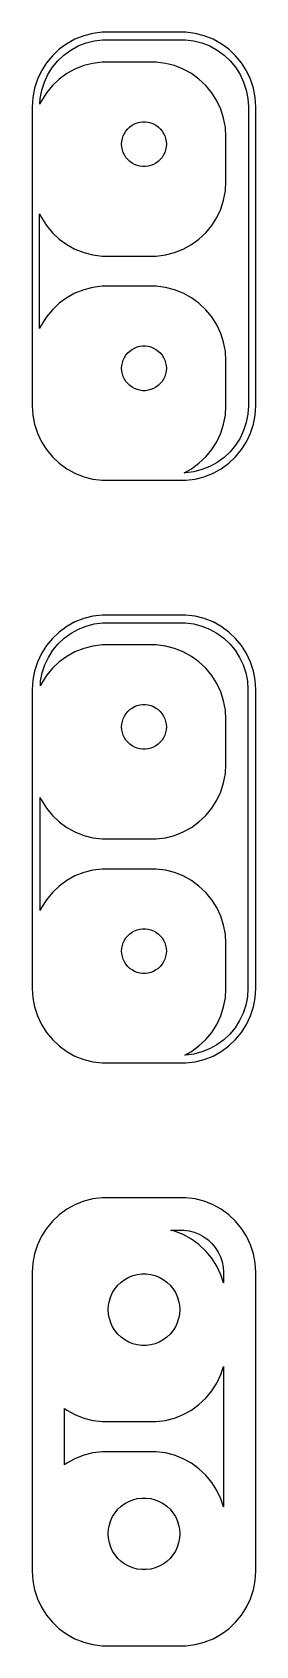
# Model space of a CAD drawing. Header units: metres. Extents: x -8 to 8, y 102 to 210.
import ezdxf

# ---------------------------------------------------------------- set-up
doc = ezdxf.new("R2010")
doc.units = ezdxf.units.M

msp = doc.modelspace()

# ---------------------------------------------------------------- linework, layer by layer
for p, q in [((-4.62889, 209.524), (-5.17912, 209.222)), ((-4.04507, 209.755), (-4.62889, 209.524)), ((-3.4369, 209.911), (-4.04507, 209.755)), ((-2.81395, 209.99), (-3.4369, 209.911)), ((-3.3432, 209.42), (-2.78255, 209.491)), ((2.81395, 209.99), (-2.81395, 209.99)), ((-2.78255, 209.491), (2.78255, 209.491)), ((2.78255, 209.491), (3.3432, 209.42)), ((3.4369, 209.911), (2.81395, 209.99)), ((4.04507, 209.755), (3.4369, 209.911)), ((4.62889, 209.524), (4.04507, 209.755)), ((5.17912, 209.222), (4.62889, 209.524)), ((-6.14484, 208.423), (-6.54507, 207.939)), ((-5.68712, 208.853), (-6.14484, 208.423)), ((-5.78035, 208.08), (-5.36839, 208.467)), ((-5.17912, 209.222), (-5.68712, 208.853)), ((-5.36839, 208.467), (-4.91121, 208.799)), ((-4.91121, 208.799), (-4.416, 209.072)), ((-4.416, 209.072), (-3.89056, 209.28)), ((-3.89056, 209.28), (-3.3432, 209.42)), ((3.3432, 209.42), (3.89056, 209.28)), ((3.89056, 209.28), (4.416, 209.072)), ((4.416, 209.072), (4.91121, 208.799)), ((4.91121, 208.799), (5.36839, 208.467)), ((5.68712, 208.853), (5.17912, 209.222)), ((5.36839, 208.467), (5.78035, 208.08)), ((6.14484, 208.423), (5.68712, 208.853)), ((6.54507, 207.939), (6.14484, 208.423)), ((-6.88153, 207.409), (-7.14888, 206.841)), ((-6.54507, 207.939), (-6.88153, 207.409)), ((-6.44337, 207.168), (-6.14056, 207.645)), ((-6.14056, 207.645), (-5.78035, 208.08)), ((-4.62889, 207.524), (-5.17912, 207.222)), ((-4.04507, 207.755), (-4.62889, 207.524)), ((-3.4369, 207.911), (-4.04507, 207.755)), ((-2.81395, 207.99), (-3.4369, 207.911)), ((0.81395, 207.99), (-2.81395, 207.99)), ((1.4369, 207.911), (0.81395, 207.99)), ((2.04507, 207.755), (1.4369, 207.911)), ((2.62889, 207.524), (2.04507, 207.755)), ((3.17912, 207.222), (2.62889, 207.524)), ((5.78035, 208.08), (6.14056, 207.645)), ((6.14056, 207.645), (6.44337, 207.168)), ((6.88153, 207.409), (6.54507, 207.939)), ((7.14888, 206.841), (6.88153, 207.409)), ((-7.34291, 206.243), (-7.46057, 205.627)), ((-7.14888, 206.841), (-7.34291, 206.243)), ((-6.85861, 206.119), (-6.68399, 206.657)), ((-6.68399, 206.657), (-6.44337, 207.168)), ((-6.14484, 206.423), (-6.54507, 205.939)), ((-5.68712, 206.853), (-6.14484, 206.423)), ((-5.17912, 207.222), (-5.68712, 206.853)), ((3.68712, 206.853), (3.17912, 207.222)), ((4.14484, 206.423), (3.68712, 206.853)), ((4.54507, 205.939), (4.14484, 206.423)), ((6.44337, 207.168), (6.68399, 206.657)), ((6.68399, 206.657), (6.85861, 206.119)), ((7.34291, 206.243), (7.14888, 206.841)), ((7.46057, 205.627), (7.34291, 206.243)), ((-7.46057, 205.627), (-7.5, 205)), ((-6.98859, 205.181), (-6.96451, 205.564)), ((-6.88153, 205.409), (-6.98859, 205.181)), ((-6.96451, 205.564), (-6.85861, 206.119)), ((-6.54507, 205.939), (-6.88153, 205.409)), ((4.88153, 205.409), (4.54507, 205.939)), ((5.14888, 204.841), (4.88153, 205.409)), ((6.85861, 206.119), (6.96451, 205.564)), ((6.96451, 205.564), (7, 205)), ((7.5, 205), (7.46057, 205.627)), ((-7.5, 205), (-7.5, 185)), ((5.34291, 204.243), (5.14888, 204.841)), ((5.46057, 203.627), (5.34291, 204.243)), ((7, 205), (7, 185)), ((7.5, 185), (7.5, 205)), ((-1.45287, 202.873), (-1.39465, 203.052)), ((-1.39465, 203.052), (-1.31445, 203.223)), ((-1.31445, 203.223), (-1.21352, 203.382)), ((-1.21352, 203.382), (-1.09344, 203.527)), ((-1.09344, 203.527), (-0.956131, 203.656)), ((-0.956131, 203.656), (-0.803726, 203.766)), ((-0.803726, 203.766), (-0.638657, 203.857)), ((-0.638657, 203.857), (-0.463516, 203.927)), ((-0.463516, 203.927), (-0.281067, 203.973)), ((-0.281067, 203.973), (-0.094177, 203.997)), ((-0.094177, 203.997), (0.094177, 203.997)), ((0.094177, 203.997), (0.281067, 203.973)), ((0.281067, 203.973), (0.463516, 203.927)), ((0.463516, 203.927), (0.638657, 203.857)), ((0.638657, 203.857), (0.803726, 203.766)), ((0.803726, 203.766), (0.956131, 203.656)), ((0.956131, 203.656), (1.09344, 203.527)), ((1.09344, 203.527), (1.21352, 203.382)), ((1.21352, 203.382), (1.31445, 203.223)), ((1.31445, 203.223), (1.39465, 203.052)), ((1.39465, 203.052), (1.45287, 202.873)), ((5.5, 203), (5.46057, 203.627)), ((-1.5, 202.5), (-1.48816, 202.688)), ((-1.48816, 202.312), (-1.5, 202.5)), ((-1.48816, 202.688), (-1.45287, 202.873)), ((-1.45287, 202.127), (-1.48816, 202.312)), ((-1.39465, 201.948), (-1.45287, 202.127)), ((-1.31445, 201.777), (-1.39465, 201.948)), ((1.39465, 201.948), (1.31445, 201.777)), ((1.45287, 202.127), (1.39465, 201.948)), ((1.45287, 202.873), (1.48816, 202.688)), ((1.48816, 202.312), (1.45287, 202.127)), ((1.48816, 202.688), (1.5, 202.5)), ((1.5, 202.5), (1.48816, 202.312)), ((5.5, 200), (5.5, 203)), ((-1.21352, 201.618), (-1.31445, 201.777)), ((-1.09344, 201.473), (-1.21352, 201.618)), ((-0.956131, 201.344), (-1.09344, 201.473)), ((-0.803726, 201.234), (-0.956131, 201.344)), ((-0.638657, 201.143), (-0.803726, 201.234)), ((-0.463516, 201.073), (-0.638657, 201.143)), ((-0.281067, 201.027), (-0.463516, 201.073)), ((-0.094177, 201.003), (-0.281067, 201.027)), ((0.094177, 201.003), (-0.094177, 201.003)), ((0.281067, 201.027), (0.094177, 201.003)), ((0.463516, 201.073), (0.281067, 201.027)), ((0.638657, 201.143), (0.463516, 201.073)), ((0.803726, 201.234), (0.638657, 201.143)), ((0.956131, 201.344), (0.803726, 201.234)), ((1.09344, 201.473), (0.956131, 201.344)), ((1.21352, 201.618), (1.09344, 201.473)), ((1.31445, 201.777), (1.21352, 201.618)), ((5.46057, 199.373), (5.5, 200)), ((5.14888, 198.159), (5.34291, 198.757)), ((5.34291, 198.757), (5.46057, 199.373)), ((-7, 190.157), (-7, 197.843)), ((-7, 197.843), (-6.88153, 197.591)), ((4.88153, 197.591), (5.14888, 198.159)), ((-6.88153, 197.591), (-6.54507, 197.061)), ((-6.54507, 197.061), (-6.14484, 196.577)), ((-6.14484, 196.577), (-5.68712, 196.147)), ((3.68712, 196.147), (4.14484, 196.577)), ((4.14484, 196.577), (4.54507, 197.061)), ((4.54507, 197.061), (4.88153, 197.591)), ((-5.68712, 196.147), (-5.17912, 195.778)), ((-5.17912, 195.778), (-4.62889, 195.476)), ((-4.62889, 195.476), (-4.04507, 195.245)), ((2.04507, 195.245), (2.62889, 195.476)), ((2.62889, 195.476), (3.17912, 195.778)), ((3.17912, 195.778), (3.68712, 196.147)), ((-4.04507, 195.245), (-3.4369, 195.089)), ((-3.4369, 195.089), (-2.81395, 195.01)), ((-2.81395, 195.01), (0.81395, 195.01)), ((0.81395, 195.01), (1.4369, 195.089)), ((1.4369, 195.089), (2.04507, 195.245)), ((-5.17912, 192.222), (-5.68712, 191.853)), ((-4.62889, 192.524), (-5.17912, 192.222)), ((-4.04507, 192.755), (-4.62889, 192.524)), ((-3.4369, 192.911), (-4.04507, 192.755)), ((-2.81395, 192.99), (-3.4369, 192.911)), ((0.81395, 192.99), (-2.81395, 192.99)), ((1.4369, 192.911), (0.81395, 192.99)), ((2.04507, 192.755), (1.4369, 192.911)), ((2.62889, 192.524), (2.04507, 192.755)), ((3.17912, 192.222), (2.62889, 192.524)), ((3.68712, 191.853), (3.17912, 192.222)), ((-6.14484, 191.423), (-6.54507, 190.939)), ((-5.68712, 191.853), (-6.14484, 191.423)), ((4.14484, 191.423), (3.68712, 191.853)), ((4.54507, 190.939), (4.14484, 191.423)), ((-6.88153, 190.409), (-7, 190.157)), ((-6.54507, 190.939), (-6.88153, 190.409)), ((4.88153, 190.409), (4.54507, 190.939)), ((5.14888, 189.841), (4.88153, 190.409)), ((-0.463516, 188.927), (-0.281067, 188.973)), ((-0.281067, 188.973), (-0.094177, 188.997)), ((-0.094177, 188.997), (0.094177, 188.997)), ((0.094177, 188.997), (0.281067, 188.973)), ((0.281067, 188.973), (0.463516, 188.927)), ((5.34291, 189.243), (5.14888, 189.841)), ((5.46057, 188.627), (5.34291, 189.243)), ((-1.45287, 187.873), (-1.39465, 188.052)), ((-1.39465, 188.052), (-1.31445, 188.223)), ((-1.31445, 188.223), (-1.21352, 188.382)), ((-1.21352, 188.382), (-1.09344, 188.527)), ((-1.09344, 188.527), (-0.956131, 188.656)), ((-0.956131, 188.656), (-0.803726, 188.766)), ((-0.803726, 188.766), (-0.638657, 188.857)), ((-0.638657, 188.857), (-0.463516, 188.927)), ((0.463516, 188.927), (0.638657, 188.857)), ((0.638657, 188.857), (0.803726, 188.766)), ((0.803726, 188.766), (0.956131, 188.656)), ((0.956131, 188.656), (1.09344, 188.527)), ((1.09344, 188.527), (1.21352, 188.382)), ((1.21352, 188.382), (1.31445, 188.223)), ((1.31445, 188.223), (1.39465, 188.052)), ((1.39465, 188.052), (1.45287, 187.873)), ((5.5, 188), (5.46057, 188.627)), ((5.5, 185), (5.5, 188)), ((-1.5, 187.5), (-1.48816, 187.688)), ((-1.48816, 187.312), (-1.5, 187.5)), ((-1.48816, 187.688), (-1.45287, 187.873)), ((-1.45287, 187.127), (-1.48816, 187.312)), ((-1.39465, 186.948), (-1.45287, 187.127)), ((-1.31445, 186.777), (-1.39465, 186.948)), ((1.39465, 186.948), (1.31445, 186.777)), ((1.45287, 187.127), (1.39465, 186.948)), ((1.45287, 187.873), (1.48816, 187.688)), ((1.48816, 187.312), (1.45287, 187.127)), ((1.48816, 187.688), (1.5, 187.5)), ((1.5, 187.5), (1.48816, 187.312)), ((-1.21352, 186.618), (-1.31445, 186.777)), ((-1.09344, 186.473), (-1.21352, 186.618)), ((-0.956131, 186.344), (-1.09344, 186.473)), ((-0.803726, 186.234), (-0.956131, 186.344)), ((-0.638657, 186.143), (-0.803726, 186.234)), ((-0.463516, 186.073), (-0.638657, 186.143)), ((-0.281067, 186.027), (-0.463516, 186.073)), ((-0.094177, 186.003), (-0.281067, 186.027)), ((0.094177, 186.003), (-0.094177, 186.003)), ((0.281067, 186.027), (0.094177, 186.003)), ((0.463516, 186.073), (0.281067, 186.027)), ((0.638657, 186.143), (0.463516, 186.073)), ((0.803726, 186.234), (0.638657, 186.143)), ((0.956131, 186.344), (0.803726, 186.234)), ((1.09344, 186.473), (0.956131, 186.344)), ((1.21352, 186.618), (1.09344, 186.473)), ((1.31445, 186.777), (1.21352, 186.618)), ((-7.5, 185), (-7.46057, 184.373)), ((5.46057, 184.373), (5.5, 185)), ((7, 185), (6.96451, 184.436)), ((7.46057, 184.373), (7.5, 185)), ((-7.46057, 184.373), (-7.34291, 183.757)), ((-7.34291, 183.757), (-7.14888, 183.159)), ((5.14888, 183.159), (5.34291, 183.757)), ((5.34291, 183.757), (5.46057, 184.373)), ((6.85861, 183.881), (6.68399, 183.343)), ((6.96451, 184.436), (6.85861, 183.881)), ((7.14888, 183.159), (7.34291, 183.757)), ((7.34291, 183.757), (7.46057, 184.373)), ((-7.14888, 183.159), (-6.88153, 182.591)), ((-6.88153, 182.591), (-6.54507, 182.061)), ((4.54507, 182.061), (4.88153, 182.591)), ((4.88153, 182.591), (5.14888, 183.159)), ((6.44337, 182.832), (6.14056, 182.355)), ((6.68399, 183.343), (6.44337, 182.832)), ((6.54507, 182.061), (6.88153, 182.591)), ((6.88153, 182.591), (7.14888, 183.159)), ((-6.54507, 182.061), (-6.14484, 181.577)), ((-6.14484, 181.577), (-5.68712, 181.147)), ((3.68712, 181.147), (4.14484, 181.577)), ((4.14484, 181.577), (4.54507, 182.061)), ((5.36839, 181.533), (4.91121, 181.201)), ((5.78035, 181.92), (5.36839, 181.533)), ((5.68712, 181.147), (6.14484, 181.577)), ((6.14056, 182.355), (5.78035, 181.92)), ((6.14484, 181.577), (6.54507, 182.061)), ((-5.68712, 181.147), (-5.17912, 180.778)), ((-5.17912, 180.778), (-4.62889, 180.476)), ((-4.62889, 180.476), (-4.04507, 180.245)), ((2.68895, 180.509), (3.17912, 180.778)), ((2.78255, 180.509), (2.68895, 180.509)), ((3.3432, 180.58), (2.78255, 180.509)), ((3.17912, 180.778), (3.68712, 181.147)), ((3.89056, 180.72), (3.3432, 180.58)), ((4.416, 180.928), (3.89056, 180.72)), ((4.04507, 180.245), (4.62889, 180.476)), ((4.91121, 181.201), (4.416, 180.928)), ((4.62889, 180.476), (5.17912, 180.778)), ((5.17912, 180.778), (5.68712, 181.147)), ((-4.04507, 180.245), (-3.4369, 180.089)), ((-3.4369, 180.089), (-2.81395, 180.01)), ((-2.81395, 180.01), (2.81395, 180.01)), ((2.81395, 180.01), (3.4369, 180.089)), ((3.4369, 180.089), (4.04507, 180.245)), ((-4.04507, 170.755), (-4.62889, 170.524)), ((-3.4369, 170.911), (-4.04507, 170.755)), ((-2.81395, 170.99), (-3.4369, 170.911)), ((2.81395, 170.99), (-2.81395, 170.99)), ((3.4369, 170.911), (2.81395, 170.99)), ((4.04507, 170.755), (3.4369, 170.911)), ((4.62889, 170.524), (4.04507, 170.755)), ((-5.68712, 169.853), (-6.14484, 169.423)), ((-5.17912, 170.222), (-5.68712, 169.853)), ((-5.34834, 169.443), (-4.89436, 169.773)), ((-4.62889, 170.524), (-5.17912, 170.222)), ((-4.89436, 169.773), (-4.4026, 170.043)), ((-4.4026, 170.043), (-3.88084, 170.25)), ((-3.88084, 170.25), (-3.33731, 170.389)), ((-3.33731, 170.389), (-2.78058, 170.46)), ((-2.78058, 170.46), (2.78058, 170.46)), ((2.78058, 170.46), (3.33731, 170.389)), ((3.33731, 170.389), (3.88084, 170.25)), ((3.88084, 170.25), (4.4026, 170.043)), ((4.4026, 170.043), (4.89436, 169.773)), ((5.17912, 170.222), (4.62889, 170.524)), ((4.89436, 169.773), (5.34834, 169.443)), ((5.68712, 169.853), (5.17912, 170.222)), ((6.14484, 169.423), (5.68712, 169.853)), ((-6.54507, 168.939), (-6.88153, 168.409)), ((-6.14484, 169.423), (-6.54507, 168.939)), ((-6.4158, 168.153), (-6.11511, 168.627)), ((-6.11511, 168.627), (-5.75742, 169.059)), ((-5.75742, 169.059), (-5.34834, 169.443)), ((-4.62889, 168.524), (-5.17912, 168.222)), ((-4.04507, 168.755), (-4.62889, 168.524)), ((-3.4369, 168.911), (-4.04507, 168.755)), ((-2.81395, 168.99), (-3.4369, 168.911)), ((0.81395, 168.99), (-2.81395, 168.99)), ((1.4369, 168.911), (0.81395, 168.99)), ((2.04507, 168.755), (1.4369, 168.911)), ((2.62889, 168.524), (2.04507, 168.755)), ((3.17912, 168.222), (2.62889, 168.524)), ((5.34834, 169.443), (5.75742, 169.059)), ((5.75742, 169.059), (6.11511, 168.627)), ((6.11511, 168.627), (6.4158, 168.153)), ((6.54507, 168.939), (6.14484, 169.423)), ((6.88153, 168.409), (6.54507, 168.939)), ((-7.14888, 167.841), (-7.34291, 167.243)), ((-6.88153, 168.409), (-7.14888, 167.841)), ((-6.82814, 167.111), (-6.65474, 167.645)), ((-6.65474, 167.645), (-6.4158, 168.153)), ((-6.14484, 167.423), (-6.54507, 166.939)), ((-5.68712, 167.853), (-6.14484, 167.423)), ((-5.17912, 168.222), (-5.68712, 167.853)), ((3.68712, 167.853), (3.17912, 168.222)), ((4.14484, 167.423), (3.68712, 167.853)), ((4.54507, 166.939), (4.14484, 167.423)), ((6.4158, 168.153), (6.65474, 167.645)), ((6.65474, 167.645), (6.82814, 167.111)), ((7.14888, 167.841), (6.88153, 168.409)), ((7.34291, 167.243), (7.14888, 167.841)), ((-7.46057, 166.627), (-7.5, 166)), ((-7.34291, 167.243), (-7.46057, 166.627)), ((-6.95227, 166.258), (-6.9333, 166.56)), ((-6.88153, 166.409), (-6.95227, 166.258)), ((-6.9333, 166.56), (-6.82814, 167.111)), ((-6.54507, 166.939), (-6.88153, 166.409)), ((4.88153, 166.409), (4.54507, 166.939)), ((5.14888, 165.841), (4.88153, 166.409)), ((6.82814, 167.111), (6.9333, 166.56)), ((6.9333, 166.56), (6.96854, 166)), ((7.46057, 166.627), (7.34291, 167.243)), ((7.5, 166), (7.46057, 166.627)), ((-7.5, 166), (-7.5, 146)), ((5.34291, 165.243), (5.14888, 165.841)), ((5.46057, 164.627), (5.34291, 165.243)), ((6.96854, 166), (6.96854, 146)), ((7.5, 146), (7.5, 166)), ((-1.39465, 164.052), (-1.31445, 164.223)), ((-1.31445, 164.223), (-1.21352, 164.382)), ((-1.21352, 164.382), (-1.09344, 164.527)), ((-1.09344, 164.527), (-0.956131, 164.656)), ((-0.956131, 164.656), (-0.803726, 164.766)), ((-0.803726, 164.766), (-0.638657, 164.857)), ((-0.638657, 164.857), (-0.463516, 164.927)), ((-0.463516, 164.927), (-0.281067, 164.973)), ((-0.281067, 164.973), (-0.094177, 164.997)), ((-0.094177, 164.997), (0.094177, 164.997)), ((0.094177, 164.997), (0.281067, 164.973)), ((0.281067, 164.973), (0.463516, 164.927)), ((0.463516, 164.927), (0.638657, 164.857)), ((0.638657, 164.857), (0.803726, 164.766)), ((0.803726, 164.766), (0.956131, 164.656)), ((0.956131, 164.656), (1.09344, 164.527)), ((1.09344, 164.527), (1.21352, 164.382)), ((1.21352, 164.382), (1.31445, 164.223)), ((1.31445, 164.223), (1.39465, 164.052)), ((5.5, 164), (5.46057, 164.627)), ((-1.5, 163.5), (-1.48816, 163.688)), ((-1.48816, 163.312), (-1.5, 163.5)), ((-1.48816, 163.688), (-1.45287, 163.873)), ((-1.45287, 163.127), (-1.48816, 163.312)), ((-1.45287, 163.873), (-1.39465, 164.052)), ((-1.39465, 162.948), (-1.45287, 163.127)), ((1.39465, 164.052), (1.45287, 163.873)), ((1.45287, 163.127), (1.39465, 162.948)), ((1.45287, 163.873), (1.48816, 163.688)), ((1.48816, 163.312), (1.45287, 163.127)), ((1.48816, 163.688), (1.5, 163.5)), ((1.5, 163.5), (1.48816, 163.312)), ((5.5, 161), (5.5, 164)), ((-1.31445, 162.777), (-1.39465, 162.948)), ((-1.21352, 162.618), (-1.31445, 162.777)), ((-1.09344, 162.473), (-1.21352, 162.618)), ((-0.956131, 162.344), (-1.09344, 162.473)), ((-0.803726, 162.234), (-0.956131, 162.344)), ((-0.638657, 162.143), (-0.803726, 162.234)), ((-0.463516, 162.073), (-0.638657, 162.143)), ((-0.281067, 162.027), (-0.463516, 162.073)), ((-0.094177, 162.003), (-0.281067, 162.027)), ((0.094177, 162.003), (-0.094177, 162.003)), ((0.281067, 162.027), (0.094177, 162.003)), ((0.463516, 162.073), (0.281067, 162.027)), ((0.638657, 162.143), (0.463516, 162.073)), ((0.803726, 162.234), (0.638657, 162.143)), ((0.956131, 162.344), (0.803726, 162.234)), ((1.09344, 162.473), (0.956131, 162.344)), ((1.21352, 162.618), (1.09344, 162.473)), ((1.31445, 162.777), (1.21352, 162.618)), ((1.39465, 162.948), (1.31445, 162.777)), ((5.46057, 160.373), (5.5, 161)), ((5.34291, 159.757), (5.46057, 160.373)), ((-6.96854, 151.224), (-6.96854, 158.776)), ((-6.96854, 158.776), (-6.88153, 158.591)), ((4.88153, 158.591), (5.14888, 159.159)), ((5.14888, 159.159), (5.34291, 159.757)), ((-6.88153, 158.591), (-6.54507, 158.061)), ((-6.54507, 158.061), (-6.14484, 157.577)), ((4.14484, 157.577), (4.54507, 158.061)), ((4.54507, 158.061), (4.88153, 158.591)), ((-6.14484, 157.577), (-5.68712, 157.147)), ((-5.68712, 157.147), (-5.17912, 156.778)), ((-5.17912, 156.778), (-4.62889, 156.476)), ((2.62889, 156.476), (3.17912, 156.778)), ((3.17912, 156.778), (3.68712, 157.147)), ((3.68712, 157.147), (4.14484, 157.577)), ((-4.62889, 156.476), (-4.04507, 156.245)), ((-4.04507, 156.245), (-3.4369, 156.089)), ((-3.4369, 156.089), (-2.81395, 156.01)), ((-2.81395, 156.01), (0.81395, 156.01)), ((0.81395, 156.01), (1.4369, 156.089)), ((1.4369, 156.089), (2.04507, 156.245)), ((2.04507, 156.245), (2.62889, 156.476)), ((-4.62889, 153.524), (-5.17912, 153.222)), ((-4.04507, 153.755), (-4.62889, 153.524)), ((-3.4369, 153.911), (-4.04507, 153.755)), ((-2.81395, 153.99), (-3.4369, 153.911)), ((0.81395, 153.99), (-2.81395, 153.99)), ((1.4369, 153.911), (0.81395, 153.99)), ((2.04507, 153.755), (1.4369, 153.911)), ((2.62889, 153.524), (2.04507, 153.755)), ((3.17912, 153.222), (2.62889, 153.524)), ((-6.14484, 152.423), (-6.54507, 151.939)), ((-5.68712, 152.853), (-6.14484, 152.423)), ((-5.17912, 153.222), (-5.68712, 152.853)), ((3.68712, 152.853), (3.17912, 153.222)), ((4.14484, 152.423), (3.68712, 152.853)), ((4.54507, 151.939), (4.14484, 152.423)), ((-6.88153, 151.409), (-6.96854, 151.224)), ((-6.54507, 151.939), (-6.88153, 151.409)), ((4.88153, 151.409), (4.54507, 151.939)), ((5.14888, 150.841), (4.88153, 151.409)), ((5.34291, 150.243), (5.14888, 150.841)), ((5.46057, 149.627), (5.34291, 150.243)), ((-1.45287, 148.873), (-1.39465, 149.052)), ((-1.39465, 149.052), (-1.31445, 149.223)), ((-1.31445, 149.223), (-1.21352, 149.382)), ((-1.21352, 149.382), (-1.09344, 149.527)), ((-1.09344, 149.527), (-0.956131, 149.656)), ((-0.956131, 149.656), (-0.803726, 149.766)), ((-0.803726, 149.766), (-0.638657, 149.857)), ((-0.638657, 149.857), (-0.463516, 149.927)), ((-0.463516, 149.927), (-0.281067, 149.973)), ((-0.281067, 149.973), (-0.094177, 149.997)), ((-0.094177, 149.997), (0.094177, 149.997)), ((0.094177, 149.997), (0.281067, 149.973)), ((0.281067, 149.973), (0.463516, 149.927)), ((0.463516, 149.927), (0.638657, 149.857)), ((0.638657, 149.857), (0.803726, 149.766)), ((0.803726, 149.766), (0.956131, 149.656)), ((0.956131, 149.656), (1.09344, 149.527)), ((1.09344, 149.527), (1.21352, 149.382)), ((1.21352, 149.382), (1.31445, 149.223)), ((1.31445, 149.223), (1.39465, 149.052)), ((1.39465, 149.052), (1.45287, 148.873)), ((5.5, 149), (5.46057, 149.627)), ((-1.5, 148.5), (-1.48816, 148.688)), ((-1.48816, 148.312), (-1.5, 148.5)), ((-1.48816, 148.688), (-1.45287, 148.873)), ((-1.45287, 148.127), (-1.48816, 148.312)), ((-1.39465, 147.948), (-1.45287, 148.127)), ((-1.31445, 147.777), (-1.39465, 147.948)), ((1.39465, 147.948), (1.31445, 147.777)), ((1.45287, 148.127), (1.39465, 147.948)), ((1.45287, 148.873), (1.48816, 148.688)), ((1.48816, 148.312), (1.45287, 148.127)), ((1.48816, 148.688), (1.5, 148.5)), ((1.5, 148.5), (1.48816, 148.312)), ((5.5, 146), (5.5, 149)), ((-1.21352, 147.618), (-1.31445, 147.777)), ((-1.09344, 147.473), (-1.21352, 147.618)), ((-0.956131, 147.344), (-1.09344, 147.473)), ((-0.803726, 147.234), (-0.956131, 147.344)), ((-0.638657, 147.143), (-0.803726, 147.234)), ((-0.463516, 147.073), (-0.638657, 147.143)), ((-0.281067, 147.027), (-0.463516, 147.073)), ((-0.094177, 147.003), (-0.281067, 147.027)), ((0.094177, 147.003), (-0.094177, 147.003)), ((0.281067, 147.027), (0.094177, 147.003)), ((0.463516, 147.073), (0.281067, 147.027)), ((0.638657, 147.143), (0.463516, 147.073)), ((0.803726, 147.234), (0.638657, 147.143)), ((0.956131, 147.344), (0.803726, 147.234)), ((1.09344, 147.473), (0.956131, 147.344)), ((1.21352, 147.618), (1.09344, 147.473)), ((1.31445, 147.777), (1.21352, 147.618)), ((-7.5, 146), (-7.46057, 145.373)), ((5.46057, 145.373), (5.5, 146)), ((6.96854, 146), (6.9333, 145.44)), ((7.46057, 145.373), (7.5, 146)), ((-7.46057, 145.373), (-7.34291, 144.757)), ((-7.34291, 144.757), (-7.14888, 144.159)), ((5.14888, 144.159), (5.34291, 144.757)), ((5.34291, 144.757), (5.46057, 145.373)), ((6.82814, 144.889), (6.65474, 144.355)), ((6.9333, 145.44), (6.82814, 144.889)), ((7.14888, 144.159), (7.34291, 144.757)), ((7.34291, 144.757), (7.46057, 145.373)), ((-7.14888, 144.159), (-6.88153, 143.591)), ((4.88153, 143.591), (5.14888, 144.159)), ((6.4158, 143.847), (6.11511, 143.373)), ((6.65474, 144.355), (6.4158, 143.847)), ((6.88153, 143.591), (7.14888, 144.159)), ((-6.88153, 143.591), (-6.54507, 143.061)), ((-6.54507, 143.061), (-6.14484, 142.577)), ((-6.14484, 142.577), (-5.68712, 142.147)), ((3.68712, 142.147), (4.14484, 142.577)), ((4.14484, 142.577), (4.54507, 143.061)), ((4.54507, 143.061), (4.88153, 143.591)), ((5.34834, 142.557), (4.89436, 142.227)), ((5.75742, 142.941), (5.34834, 142.557)), ((5.68712, 142.147), (6.14484, 142.577)), ((6.11511, 143.373), (5.75742, 142.941)), ((6.14484, 142.577), (6.54507, 143.061)), ((6.54507, 143.061), (6.88153, 143.591)), ((-5.68712, 142.147), (-5.17912, 141.778)), ((-5.17912, 141.778), (-4.62889, 141.476)), ((-4.62889, 141.476), (-4.04507, 141.245)), ((2.74606, 141.54), (3.17912, 141.778)), ((2.78058, 141.54), (2.74606, 141.54)), ((3.33731, 141.611), (2.78058, 141.54)), ((3.17912, 141.778), (3.68712, 142.147)), ((3.88084, 141.75), (3.33731, 141.611)), ((4.4026, 141.957), (3.88084, 141.75)), ((4.04507, 141.245), (4.62889, 141.476)), ((4.89436, 142.227), (4.4026, 141.957)), ((4.62889, 141.476), (5.17912, 141.778)), ((5.17912, 141.778), (5.68712, 142.147)), ((-4.04507, 141.245), (-3.4369, 141.089)), ((-3.4369, 141.089), (-2.81395, 141.01)), ((-2.81395, 141.01), (2.81395, 141.01)), ((2.81395, 141.01), (3.4369, 141.089)), ((3.4369, 141.089), (4.04507, 141.245)), ((-4.04507, 131.755), (-4.62889, 131.524)), ((-3.4369, 131.911), (-4.04507, 131.755)), ((-2.81395, 131.99), (-3.4369, 131.911)), ((2.81395, 131.99), (-2.81395, 131.99)), ((3.4369, 131.911), (2.81395, 131.99)), ((4.04507, 131.755), (3.4369, 131.911)), ((4.62889, 131.524), (4.04507, 131.755)), ((-5.68712, 130.853), (-6.14484, 130.423)), ((-5.17912, 131.222), (-5.68712, 130.853)), ((-4.62889, 131.524), (-5.17912, 131.222)), ((5.17912, 131.222), (4.62889, 131.524)), ((5.68712, 130.853), (5.17912, 131.222)), ((6.14484, 130.423), (5.68712, 130.853)), ((-6.54507, 129.939), (-6.88153, 129.409)), ((-6.14484, 130.423), (-6.54507, 129.939)), ((2.04507, 129.755), (1.80142, 129.818)), ((1.80142, 129.818), (2.67728, 129.818)), ((2.62889, 129.524), (2.04507, 129.755)), ((2.67728, 129.818), (3.02905, 129.773)), ((3.02905, 129.773), (3.37247, 129.685)), ((3.37247, 129.685), (3.70215, 129.555)), ((6.54507, 129.939), (6.14484, 130.423)), ((6.88153, 129.409), (6.54507, 129.939)), ((-7.14888, 128.841), (-7.34291, 128.243)), ((-6.88153, 129.409), (-7.14888, 128.841)), ((3.17912, 129.222), (2.62889, 129.524)), ((3.68712, 128.853), (3.17912, 129.222)), ((4.14484, 128.423), (3.68712, 128.853)), ((3.70215, 129.555), (4.01285, 129.384)), ((4.01285, 129.384), (4.2997, 129.175)), ((4.2997, 129.175), (4.55817, 128.933)), ((4.55817, 128.933), (4.78418, 128.66)), ((4.78418, 128.66), (4.97417, 128.36)), ((7.14888, 128.841), (6.88153, 129.409)), ((7.34291, 128.243), (7.14888, 128.841)), ((-7.46057, 127.627), (-7.5, 127)), ((-7.34291, 128.243), (-7.46057, 127.627)), ((4.54507, 127.939), (4.14484, 128.423)), ((4.88153, 127.409), (4.54507, 127.939)), ((4.97417, 128.36), (5.12514, 128.039)), ((5.12514, 128.039), (5.2347, 127.702)), ((5.2347, 127.702), (5.30115, 127.354)), ((7.46057, 127.627), (7.34291, 128.243)), ((7.5, 127), (7.46057, 127.627)), ((-7.5, 127), (-7.5, 107)), ((-1.74951, 126.143), (-1.52982, 126.349)), ((-1.52982, 126.349), (-1.28598, 126.526)), ((-1.28598, 126.526), (-1.02187, 126.672)), ((-1.02187, 126.672), (-0.741638, 126.783)), ((-0.741638, 126.783), (-0.449707, 126.857)), ((-0.449707, 126.857), (-0.150696, 126.895)), ((-0.150696, 126.895), (0.150696, 126.895)), ((0.150696, 126.895), (0.449707, 126.857)), ((0.449707, 126.857), (0.741638, 126.783)), ((0.741638, 126.783), (1.02187, 126.672)), ((1.02187, 126.672), (1.28598, 126.526)), ((1.28598, 126.526), (1.52982, 126.349)), ((1.52982, 126.349), (1.74951, 126.143)), ((5.14888, 126.841), (4.88153, 127.409)), ((5.32341, 126.303), (5.14888, 126.841)), ((5.30115, 127.354), (5.32341, 127)), ((5.32341, 127), (5.32341, 126.303)), ((7.5, 107), (7.5, 127)), ((-2.32458, 125.097), (-2.23146, 125.383)), ((-2.23146, 125.383), (-2.10313, 125.656)), ((-2.10313, 125.656), (-1.94164, 125.911)), ((-1.94164, 125.911), (-1.74951, 126.143)), ((1.74951, 126.143), (1.94164, 125.911)), ((1.94164, 125.911), (2.10313, 125.656)), ((2.10313, 125.656), (2.23146, 125.383)), ((2.23146, 125.383), (2.32458, 125.097)), ((-2.39999, 124.5), (-2.38107, 124.801)), ((-2.38107, 124.199), (-2.39999, 124.5)), ((-2.38107, 124.801), (-2.32458, 125.097)), ((-2.32458, 123.903), (-2.38107, 124.199)), ((2.32458, 125.097), (2.38107, 124.801)), ((2.38107, 124.199), (2.32458, 123.903)), ((2.38107, 124.801), (2.39999, 124.5)), ((2.39999, 124.5), (2.38107, 124.199)), ((-2.23146, 123.617), (-2.32458, 123.903)), ((-2.10313, 123.344), (-2.23146, 123.617)), ((-1.94164, 123.089), (-2.10313, 123.344)), ((2.10313, 123.344), (1.94164, 123.089)), ((2.23146, 123.617), (2.10313, 123.344)), ((2.32458, 123.903), (2.23146, 123.617)), ((-1.74951, 122.857), (-1.94164, 123.089)), ((-1.52982, 122.651), (-1.74951, 122.857)), ((-1.28598, 122.474), (-1.52982, 122.651)), ((-1.02187, 122.328), (-1.28598, 122.474)), ((-0.741638, 122.217), (-1.02187, 122.328)), ((-0.449707, 122.143), (-0.741638, 122.217)), ((-0.150696, 122.105), (-0.449707, 122.143)), ((0.150696, 122.105), (-0.150696, 122.105)), ((0.449707, 122.143), (0.150696, 122.105)), ((0.741638, 122.217), (0.449707, 122.143)), ((1.02187, 122.328), (0.741638, 122.217)), ((1.28598, 122.474), (1.02187, 122.328)), ((1.52982, 122.651), (1.28598, 122.474)), ((1.74951, 122.857), (1.52982, 122.651)), ((1.94164, 123.089), (1.74951, 122.857)), ((4.88153, 119.591), (5.14888, 120.159)), ((5.14888, 120.159), (5.32341, 120.697)), ((5.32341, 120.697), (5.32341, 111.303)), ((4.14484, 118.577), (4.54507, 119.061)), ((4.54507, 119.061), (4.88153, 119.591)), ((-5.32341, 114.117), (-5.32341, 117.883)), ((-5.32341, 117.883), (-5.17912, 117.778)), ((-5.17912, 117.778), (-4.62889, 117.476)), ((2.62889, 117.476), (3.17912, 117.778)), ((3.17912, 117.778), (3.68712, 118.147)), ((3.68712, 118.147), (4.14484, 118.577)), ((-4.62889, 117.476), (-4.04507, 117.245)), ((-4.04507, 117.245), (-3.4369, 117.089)), ((-3.4369, 117.089), (-2.81395, 117.01)), ((-2.81395, 117.01), (0.81395, 117.01)), ((0.81395, 117.01), (1.4369, 117.089)), ((1.4369, 117.089), (2.04507, 117.245)), ((2.04507, 117.245), (2.62889, 117.476)), ((-4.62889, 114.524), (-5.17912, 114.222)), ((-4.04507, 114.755), (-4.62889, 114.524)), ((-3.4369, 114.911), (-4.04507, 114.755)), ((-2.81395, 114.99), (-3.4369, 114.911)), ((0.81395, 114.99), (-2.81395, 114.99)), ((1.4369, 114.911), (0.81395, 114.99)), ((2.04507, 114.755), (1.4369, 114.911)), ((2.62889, 114.524), (2.04507, 114.755)), ((3.17912, 114.222), (2.62889, 114.524)), ((-5.17912, 114.222), (-5.32341, 114.117)), ((3.68712, 113.853), (3.17912, 114.222)), ((4.14484, 113.423), (3.68712, 113.853)), ((4.54507, 112.939), (4.14484, 113.423)), ((4.88153, 112.409), (4.54507, 112.939)), ((5.14888, 111.841), (4.88153, 112.409)), ((-1.74951, 111.143), (-1.52982, 111.349)), ((-1.52982, 111.349), (-1.28598, 111.526)), ((-1.28598, 111.526), (-1.02187, 111.672)), ((-1.02187, 111.672), (-0.741638, 111.783)), ((-0.741638, 111.783), (-0.449707, 111.857)), ((-0.449707, 111.857), (-0.150696, 111.895)), ((-0.150696, 111.895), (0.150696, 111.895)), ((0.150696, 111.895), (0.449707, 111.857)), ((0.449707, 111.857), (0.741638, 111.783)), ((0.741638, 111.783), (1.02187, 111.672)), ((1.02187, 111.672), (1.28598, 111.526)), ((1.28598, 111.526), (1.52982, 111.349)), ((1.52982, 111.349), (1.74951, 111.143)), ((5.32341, 111.303), (5.14888, 111.841)), ((-2.32458, 110.097), (-2.23146, 110.383)), ((-2.23146, 110.383), (-2.10313, 110.656)), ((-2.10313, 110.656), (-1.94164, 110.911)), ((-1.94164, 110.911), (-1.74951, 111.143)), ((1.74951, 111.143), (1.94164, 110.911)), ((1.94164, 110.911), (2.10313, 110.656)), ((2.10313, 110.656), (2.23146, 110.383)), ((2.23146, 110.383), (2.32458, 110.097)), ((-2.39999, 109.5), (-2.38107, 109.801)), ((-2.38107, 109.199), (-2.39999, 109.5)), ((-2.38107, 109.801), (-2.32458, 110.097)), ((-2.32458, 108.903), (-2.38107, 109.199)), ((2.32458, 110.097), (2.38107, 109.801)), ((2.38107, 109.199), (2.32458, 108.903)), ((2.38107, 109.801), (2.39999, 109.5)), ((2.39999, 109.5), (2.38107, 109.199)), ((-2.23146, 108.617), (-2.32458, 108.903)), ((-2.10313, 108.344), (-2.23146, 108.617)), ((-1.94164, 108.089), (-2.10313, 108.344)), ((-1.74951, 107.857), (-1.94164, 108.089)), ((1.94164, 108.089), (1.74951, 107.857)), ((2.10313, 108.344), (1.94164, 108.089)), ((2.23146, 108.617), (2.10313, 108.344)), ((2.32458, 108.903), (2.23146, 108.617)), ((-7.5, 107), (-7.46057, 106.373)), ((-1.52982, 107.651), (-1.74951, 107.857)), ((-1.28598, 107.474), (-1.52982, 107.651)), ((-1.02187, 107.328), (-1.28598, 107.474)), ((-0.741638, 107.217), (-1.02187, 107.328)), ((-0.449707, 107.143), (-0.741638, 107.217)), ((-0.150696, 107.105), (-0.449707, 107.143)), ((0.150696, 107.105), (-0.150696, 107.105)), ((0.449707, 107.143), (0.150696, 107.105)), ((0.741638, 107.217), (0.449707, 107.143)), ((1.02187, 107.328), (0.741638, 107.217)), ((1.28598, 107.474), (1.02187, 107.328)), ((1.52982, 107.651), (1.28598, 107.474)), ((1.74951, 107.857), (1.52982, 107.651)), ((7.46057, 106.373), (7.5, 107)), ((-7.46057, 106.373), (-7.34291, 105.757)), ((7.34291, 105.757), (7.46057, 106.373)), ((-7.34291, 105.757), (-7.14888, 105.159)), ((-7.14888, 105.159), (-6.88153, 104.591)), ((6.88153, 104.591), (7.14888, 105.159)), ((7.14888, 105.159), (7.34291, 105.757)), ((-6.88153, 104.591), (-6.54507, 104.061)), ((-6.54507, 104.061), (-6.14484, 103.577)), ((6.14484, 103.577), (6.54507, 104.061)), ((6.54507, 104.061), (6.88153, 104.591)), ((-6.14484, 103.577), (-5.68712, 103.147)), ((-5.68712, 103.147), (-5.17912, 102.778)), ((-5.17912, 102.778), (-4.62889, 102.476)), ((4.62889, 102.476), (5.17912, 102.778)), ((5.17912, 102.778), (5.68712, 103.147)), ((5.68712, 103.147), (6.14484, 103.577)), ((-4.62889, 102.476), (-4.04507, 102.245)), ((-4.04507, 102.245), (-3.4369, 102.089)), ((-3.4369, 102.089), (-2.81395, 102.01)), ((-2.81395, 102.01), (2.81395, 102.01)), ((2.81395, 102.01), (3.4369, 102.089)), ((3.4369, 102.089), (4.04507, 102.245)), ((4.04507, 102.245), (4.62889, 102.476))]:
    msp.add_line(p, q)

doc.saveas('drawing.dxf')
